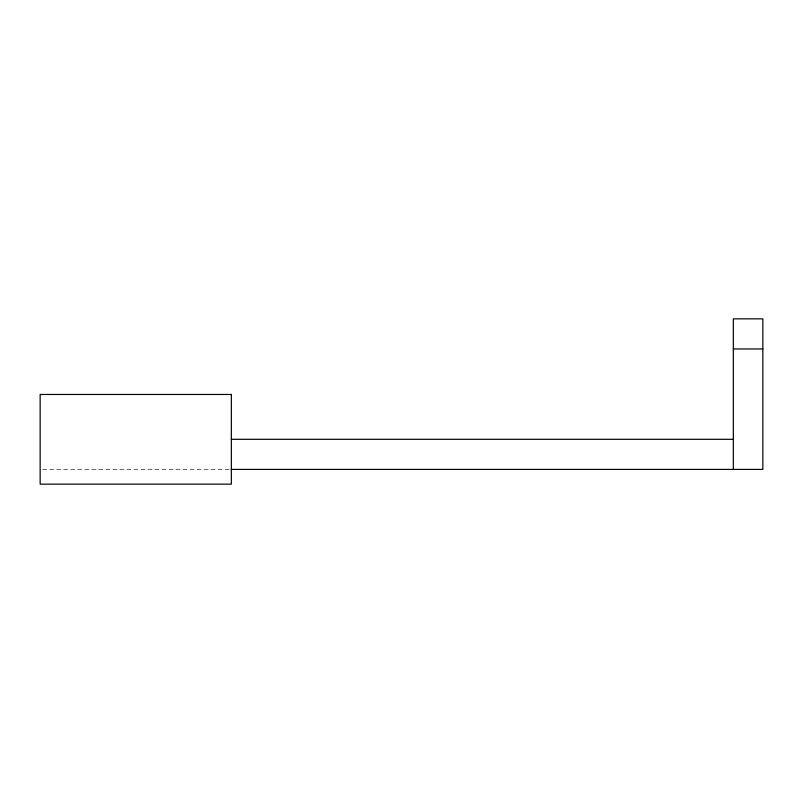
<?xml version="1.0" encoding="UTF-8"?>
<svg xmlns="http://www.w3.org/2000/svg" width="803" height="803" viewBox="0 0 803 803"><rect width="100%" height="100%" fill="white"/><g stroke="black" fill="none" stroke-linecap="round" stroke-linejoin="round"><path stroke-width="0.6" stroke-dasharray="4.01 3.01" d="M42.649 469.414L230.09 469.414"/><path stroke-width="1.2" d="M733.33 348.964L762.85 348.964M231.344 439.301L733.33 439.301M231.344 469.414L762.85 469.414L762.85 318.851L733.33 318.851L733.33 469.414M231.344 394.464L40.15 394.464L40.15 484.149L231.344 484.149L231.344 394.464"/></g></svg>
